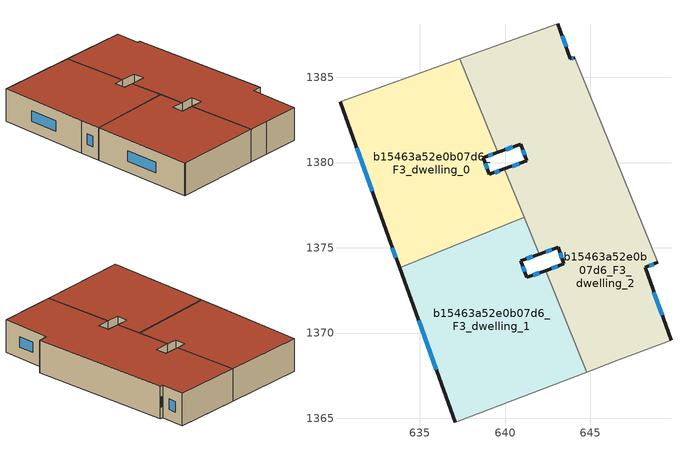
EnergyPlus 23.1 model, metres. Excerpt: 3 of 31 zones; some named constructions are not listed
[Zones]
b15463a52e0b07d6_F3_dwelling_0
 floor to b15463a52e0b07d6_F2_dwelling_7 (EU_floor_Construction): 637.33,1386.09 639.57,1380.59 638.72,1380.29 639.08,1379.31 639.96,1379.63 641.11,1376.79 633.81,1373.83 633.18,1375.6 630.32,1383.58 z9
 wall outside (EU_wall_Construction): 639.96,1379.63 639.08,1379.31 638.72,1380.29 639.57,1380.59 / 630.32,1383.58 633.18,1375.6 633.82,1373.82 z9:12
 wall to b15463a52e0b07d6_F3_dwelling_1 (EU_wall_Construction): 633.82,1373.82 641.11,1376.79 z9:12
 wall adiabatic (EU_wall_Construction): 637.33,1386.09 630.32,1383.58 z9:12
 wall to b15463a52e0b07d6_F3_dwelling_2 (EU_wall_Construction): 639.57,1380.59 637.33,1386.09 / 641.11,1376.79 639.96,1379.63 z9:12
 window (EU_Window_Construction): 638.96,1379.64 638.85,1379.96 / 639.66,1379.52 639.38,1379.42 / 633.39,1374.99 633.6,1374.43 / 631.29,1380.86 632.2,1378.31 / 639.01,1380.39 639.28,1380.49 z10.02:10.98
 roof outside (EU_roof_Construction): 641.11,1376.79 639.96,1379.63 639.08,1379.31 638.72,1380.29 639.57,1380.59 637.33,1386.09 630.32,1383.58 633.18,1375.6 633.82,1373.82 z12
b15463a52e0b07d6_F3_dwelling_1
 floor to b15463a52e0b07d6_F2_dwelling_6 (EU_floor_Construction): 641.99,1374.63 640.91,1374.24 641.27,1373.27 642.38,1373.67 644.8,1367.71 637.18,1364.8 637.08,1364.76 633.82,1373.82 641.11,1376.79 z9
 wall outside (EU_wall_Construction): 642.38,1373.67 641.27,1373.27 640.91,1374.24 641.99,1374.63 / 633.82,1373.82 637.08,1364.76 z9:12
 wall to b15463a52e0b07d6_F3_dwelling_2 (EU_wall_Construction): 644.8,1367.71 642.38,1373.67 / 641.99,1374.63 641.11,1376.79 z9:12
 wall adiabatic (EU_wall_Construction): 637.08,1364.76 637.18,1364.8 644.8,1367.71 z9:12
 window (EU_Window_Construction): 641.15,1373.6 641.03,1373.91 / 642,1373.53 641.65,1373.4 / 634.93,1370.74 635.97,1367.85 / 641.28,1374.37 641.62,1374.5 z10.02:10.98
 roof outside (EU_roof_Construction): 644.8,1367.71 642.38,1373.67 641.27,1373.27 640.91,1374.24 641.99,1374.63 641.11,1376.79 633.82,1373.82 637.08,1364.76 637.18,1364.8 z12
b15463a52e0b07d6_F3_dwelling_2
 floor to b15463a52e0b07d6_F2_dwelling_4 (EU_floor_Construction): 646.75,1379.58 648.96,1374.14 648.21,1373.86 649.73,1369.58 646.52,1368.37 645.01,1367.79 642.58,1373.74 643.45,1374.05 643.11,1375.03 642.19,1374.7 641.14,1377.3 z9
 floor to b15463a52e0b07d6_F2_dwelling_5 (EU_floor_Construction): 644.08,1386.15 646.75,1379.58 641.14,1377.3 640.16,1379.7 641.28,1380.11 640.92,1381.08 639.77,1380.67 637.54,1386.16 643.09,1388.15 643.82,1386.08 z9
 floor to b15463a52e0b07d6_F2_dwelling_6 (EU_floor_Construction): 642.58,1373.74 645.01,1367.79 644.8,1367.71 642.38,1373.67 z9; 641.31,1376.87 642.19,1374.7 641.99,1374.63 641.11,1376.79 z9
 floor to b15463a52e0b07d6_F2_dwelling_7 (EU_floor_Construction): 637.54,1386.16 639.77,1380.67 639.57,1380.59 637.33,1386.09 z9; 640.16,1379.7 641.31,1376.87 641.11,1376.79 639.96,1379.63 z9
 wall outside (EU_wall_Construction): 641.99,1374.63 643.11,1375.03 643.45,1374.05 642.38,1373.67 / 639.57,1380.59 640.92,1381.08 641.28,1380.11 639.96,1379.63 / 644.08,1386.15 643.82,1386.08 643.09,1388.15 / 649.73,1369.58 648.21,1373.86 648.96,1374.14 z9:12
 wall adiabatic (EU_wall_Construction): 643.09,1388.15 637.33,1386.09 / 644.8,1367.71 646.52,1368.37 649.73,1369.58 z9:12
 wall to b15463a52e0b07d6_F3_dwelling_3 (EU_wall_Construction): 648.96,1374.14 644.08,1386.15 z9:12
 window (EU_Window_Construction): 643.22,1374.7 643.33,1374.39 / 642.37,1374.77 642.73,1374.89 / 640.83,1379.94 640.41,1379.79 / 641.04,1380.75 641.16,1380.44 / 640.03,1380.76 640.46,1380.91 / 643.57,1386.78 643.34,1387.44 / 643.99,1386.13 643.91,1386.1 / 648.46,1373.96 648.71,1374.05 / 649.21,1371.04 648.72,1372.4 / 643.09,1373.92 642.75,1373.8 z10.02:10.98
 roof outside (EU_roof_Construction): 649.73,1369.58 648.21,1373.86 648.96,1374.14 644.08,1386.15 643.82,1386.08 643.09,1388.15 637.33,1386.09 639.57,1380.59 640.92,1381.08 641.28,1380.11 639.96,1379.63 641.99,1374.63 643.11,1375.03 643.45,1374.05 642.38,1373.67 644.8,1367.71 646.52,1368.37 z12
[SCHEDULE:FILE] Column Number=1; Rows to Skip at Top=0; Number of Hours of Data=8760; Column Separator=Comma; Interpolate to Timestep=No; Minutes per Item=60; Adjust Schedule for Daylight Savings=Yes
Name | File
EU_Step8_GainSchedule_b15463a52e0b07d6_F0_dwelling_2_f000 | ../../schedules/b15463a52e0b07d6/b15463a52e0b07d6_F0_dwelling_2_f000_gain.csv
EU_Step8_GainSchedule_b15463a52e0b07d6_F0_dwelling_3_f000 | ../../schedules/b15463a52e0b07d6/b15463a52e0b07d6_F0_dwelling_3_f000_gain.csv
EU_Step8_GainSchedule_b15463a52e0b07d6_F0_dwelling_4_f000 | ../../schedules/b15463a52e0b07d6/b15463a52e0b07d6_F0_dwelling_4_f000_gain.csv
EU_Step8_GainSchedule_b15463a52e0b07d6_F0_dwelling_5_f000 | ../../schedules/b15463a52e0b07d6/b15463a52e0b07d6_F0_dwelling_5_f000_gain.csv
EU_Step8_GainSchedule_b15463a52e0b07d6_F0_dwelling_6_f000 | ../../schedules/b15463a52e0b07d6/b15463a52e0b07d6_F0_dwelling_6_f000_gain.csv
EU_Step8_GainSchedule_b15463a52e0b07d6_F0_dwelling_7_f000 | ../../schedules/b15463a52e0b07d6/b15463a52e0b07d6_F0_dwelling_7_f000_gain.csv
EU_Step8_GainSchedule_b15463a52e0b07d6_F1_dwelling_0_f000 | ../../schedules/b15463a52e0b07d6/b15463a52e0b07d6_F1_dwelling_0_f000_gain.csv
EU_Step8_GainSchedule_b15463a52e0b07d6_F1_dwelling_1_f000 | ../../schedules/b15463a52e0b07d6/b15463a52e0b07d6_F1_dwelling_1_f000_gain.csv
EU_Step8_GainSchedule_b15463a52e0b07d6_F1_dwelling_2_f000 | ../../schedules/b15463a52e0b07d6/b15463a52e0b07d6_F1_dwelling_2_f000_gain.csv
EU_Step8_GainSchedule_b15463a52e0b07d6_F1_dwelling_3_f000 | ../../schedules/b15463a52e0b07d6/b15463a52e0b07d6_F1_dwelling_3_f000_gain.csv
EU_Step8_GainSchedule_b15463a52e0b07d6_F1_dwelling_4_f000 | ../../schedules/b15463a52e0b07d6/b15463a52e0b07d6_F1_dwelling_4_f000_gain.csv
EU_Step8_GainSchedule_b15463a52e0b07d6_F1_dwelling_5_f000 | ../../schedules/b15463a52e0b07d6/b15463a52e0b07d6_F1_dwelling_5_f000_gain.csv
EU_Step8_GainSchedule_b15463a52e0b07d6_F1_dwelling_6_f000 | ../../schedules/b15463a52e0b07d6/b15463a52e0b07d6_F1_dwelling_6_f000_gain.csv
EU_Step8_GainSchedule_b15463a52e0b07d6_F1_dwelling_7_f000 | ../../schedules/b15463a52e0b07d6/b15463a52e0b07d6_F1_dwelling_7_f000_gain.csv
EU_Step8_GainSchedule_b15463a52e0b07d6_F2_dwelling_0_f000 | ../../schedules/b15463a52e0b07d6/b15463a52e0b07d6_F2_dwelling_0_f000_gain.csv
EU_Step8_GainSchedule_b15463a52e0b07d6_F2_dwelling_1_f000 | ../../schedules/b15463a52e0b07d6/b15463a52e0b07d6_F2_dwelling_1_f000_gain.csv
EU_Step8_GainSchedule_b15463a52e0b07d6_F2_dwelling_2_f000 | ../../schedules/b15463a52e0b07d6/b15463a52e0b07d6_F2_dwelling_2_f000_gain.csv
EU_Step8_GainSchedule_b15463a52e0b07d6_F2_dwelling_3_f000 | ../../schedules/b15463a52e0b07d6/b15463a52e0b07d6_F2_dwelling_3_f000_gain.csv
EU_Step8_GainSchedule_b15463a52e0b07d6_F2_dwelling_4_f000 | ../../schedules/b15463a52e0b07d6/b15463a52e0b07d6_F2_dwelling_4_f000_gain.csv
EU_Step8_GainSchedule_b15463a52e0b07d6_F2_dwelling_5_f000 | ../../schedules/b15463a52e0b07d6/b15463a52e0b07d6_F2_dwelling_5_f000_gain.csv
EU_Step8_GainSchedule_b15463a52e0b07d6_F2_dwelling_6_f000 | ../../schedules/b15463a52e0b07d6/b15463a52e0b07d6_F2_dwelling_6_f000_gain.csv
EU_Step8_GainSchedule_b15463a52e0b07d6_F2_dwelling_7_f000 | ../../schedules/b15463a52e0b07d6/b15463a52e0b07d6_F2_dwelling_7_f000_gain.csv
